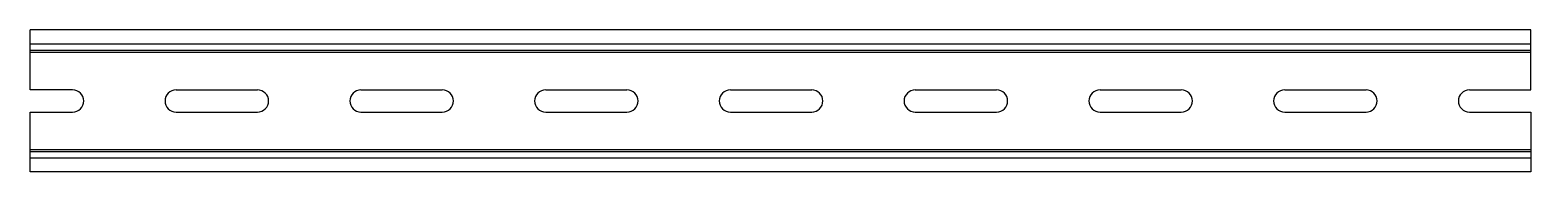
# Model space of a CAD drawing. Header units: millimetres. Extents: x 52 to 421, y 328 to 363.
import ezdxf

# ---------------------------------------------------------------- set-up
doc = ezdxf.new("R2010")
doc.units = ezdxf.units.MM
doc.header["$LTSCALE"] = 44.865808
doc.layers.get('0').update_dxf_attribs({"linetype": 'CONTINUOUS'})

msp = doc.modelspace()

# ---------------------------------------------------------------- linework, layer by layer
at = {"color": 7, "linetype": 'Continuous'}
for p, q in [((51.67, 348.58), (51.67, 363.33)), ((421.29, 363.33), (51.67, 363.33)), ((421.29, 359.83), (51.67, 359.83)), ((51.67, 358.33), (421.29, 358.33)), ((51.67, 357.83), (421.29, 357.83)), ((62.17, 348.58), (51.67, 348.58)), ((51.67, 328.33), (51.67, 343.08)), ((51.67, 343.08), (62.17, 343.08)), ((421.29, 333.83), (51.67, 333.83)), ((421.29, 333.33), (51.67, 333.33)), ((51.67, 331.83), (421.29, 331.83)), ((421.29, 328.33), (51.67, 328.33))]:
    msp.add_line(p, q, dxfattribs=at)
for p, q in [((421.29, 348.58), (421.29, 363.33)), ((87.67, 348.58), (107.67, 348.58)), ((133.17, 348.58), (153.17, 348.58)), ((178.67, 348.58), (198.67, 348.58)), ((224.17, 348.58), (244.17, 348.58)), ((269.67, 348.58), (289.67, 348.58)), ((315.17, 348.58), (335.17, 348.58)), ((360.67, 348.58), (380.67, 348.58)), ((406.17, 348.58), (421.29, 348.58)), ((87.67, 343.08), (107.67, 343.08)), ((133.17, 343.08), (153.17, 343.08)), ((178.67, 343.08), (198.67, 343.08)), ((224.17, 343.08), (244.17, 343.08)), ((269.67, 343.08), (289.67, 343.08)), ((315.17, 343.08), (335.17, 343.08)), ((360.67, 343.08), (380.67, 343.08)), ((406.17, 343.08), (421.29, 343.08)), ((421.29, 343.08), (421.29, 328.33))]:
    msp.add_line(p, q)
msp.add_arc((62.17, 345.83), 2.75, 270, 90, dxfattribs=at)
for centre, start, end in [((87.67, 345.83), 90, 270), ((107.67, 345.83), 270, 90), ((133.17, 345.83), 90, 270), ((153.17, 345.83), 270, 90), ((178.67, 345.83), 90, 270), ((198.67, 345.83), 270, 90), ((224.17, 345.83), 90, 270), ((244.17, 345.83), 270, 90), ((269.67, 345.83), 90, 270), ((289.67, 345.83), 270, 90), ((315.17, 345.83), 90, 270), ((335.17, 345.83), 270, 90), ((360.67, 345.83), 90, 270), ((380.67, 345.83), 270, 90), ((406.17, 345.83), 90, 270)]:
    msp.add_arc(centre, 2.75, start, end)

doc.saveas('drawing.dxf')
